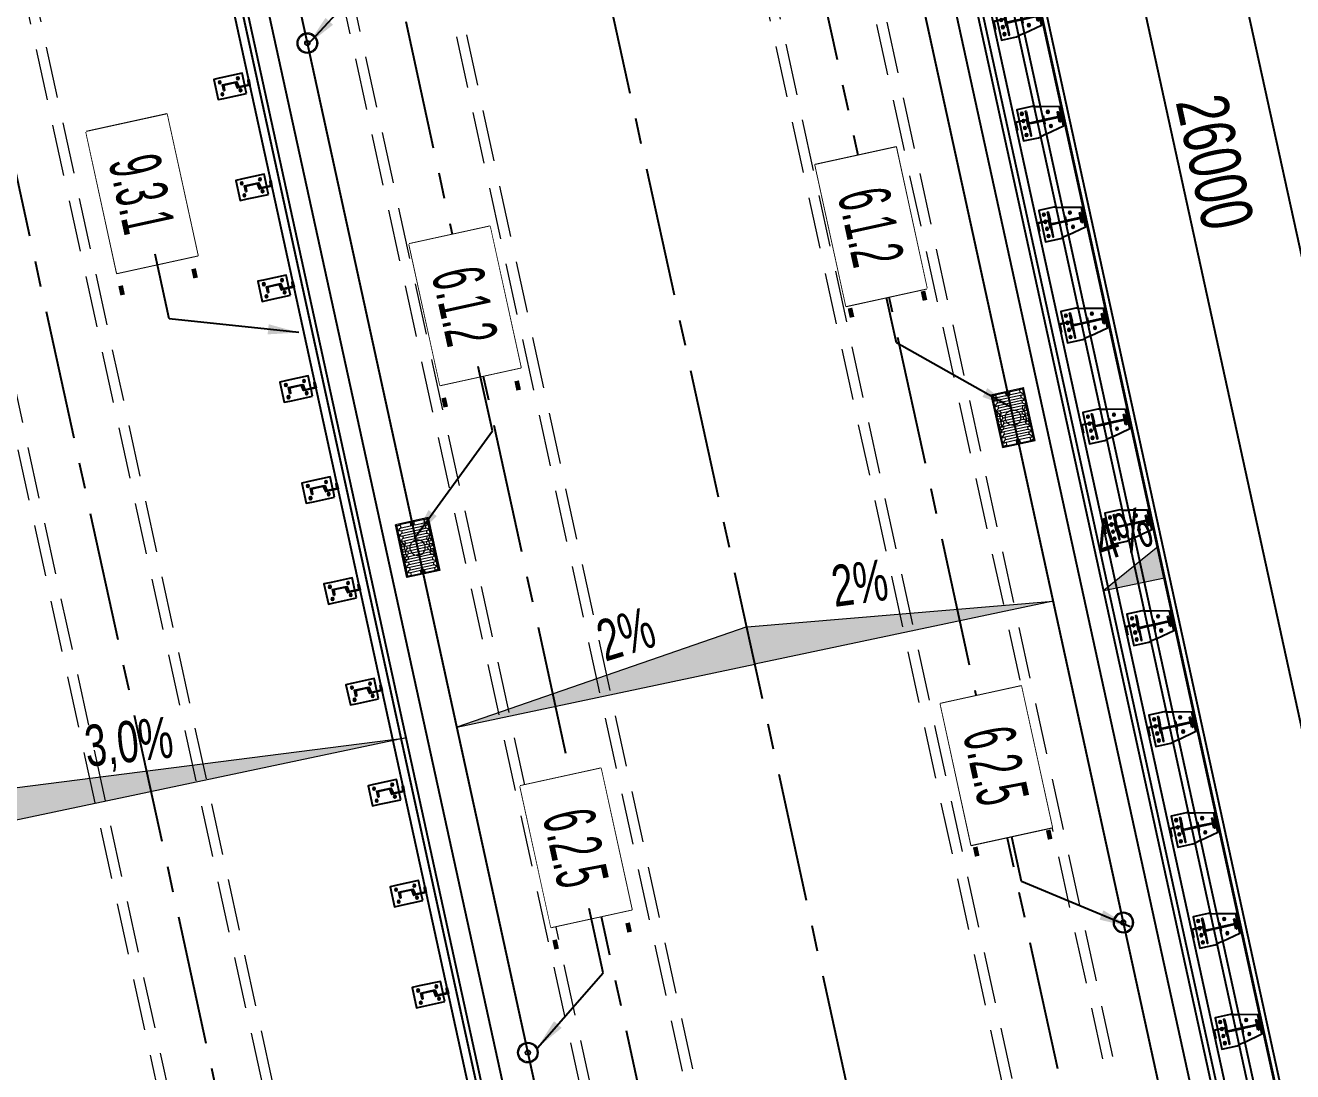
# Model space of a CAD drawing. Header units: metres. Extents: x 8416582 to 8417409, y 5771873 to 5772737.
# Drawn here: x 8416705.88 to 8416718.14, y 5772211.76 to 5772221.89 of the extents above; entities that cross this region are included whole.
import ezdxf
from ezdxf import colors
from ezdxf.entities.mleader import LeaderData, LeaderLine
from ezdxf.enums import TextEntityAlignment as Align
from ezdxf.math import Vec2, Vec3

# ---------------------------------------------------------------- set-up
doc = ezdxf.new("R2010")
doc.units = ezdxf.units.M
doc.set_wipeout_variables(frame=1)
doc.header["$PDSIZE"] = 0.05
for name, pattern in [('CENTER', [2, 1.25, -0.25, 0.25, -0.25]), ('DASHED', [0.75, 0.5, -0.25]), ('HIDDEN', [0.375, 0.25, -0.125])]:
    doc.linetypes.add(name, pattern=pattern)
for name, color, linetype in [('00RysOpi-T', 2, 'Continuous'), ('AII_M_bariery', 8, 'Continuous'), ('AII_M_krawężnik', 9, 'Continuous'), ('AII_M_opisy do legendy', 2, 'Continuous'), ('AII_M_osie główne', 8, 'CENTER')]:
    doc.layers.add(name, color=color, linetype=linetype)
for name, color, linetype, lineweight in [('AII_M_konstrukcja 0.09', 6, 'Continuous', 9), ('AII_M_konstrukcja 0.35', 2, 'Continuous', 35), ('AII_M_odwodnienie', 8, 'Continuous', 9), ('AII_M_opisy odniesienia', 1, 'Continuous', 25), ('AII_M_opisy spadki', 9, 'Continuous', 18), ('AII_M_opisy wymiary', 1, 'Continuous', 25), ('AII_M_robocza', 42, 'Continuous', 30), ('AII_M_wymiary', 1, 'Continuous', 25), ('AII_M_wyposazenie', 1, 'Continuous', 25)]:
    doc.layers.add(name, color=color, linetype=linetype, lineweight=lineweight)
doc.styles.add('CDMSTYLE', font='CDMSIMPL.shx', dxfattribs={"width": 0.7, "bigfont": 'CDMBIGPL.shx'})
doc.dimstyles.new('CDM-ME200MM', dxfattribs={"dimscale": 0.2, "dimtxt": 2.5, "dimasz": 1.5, "dimexe": 1.5, "dimexo": 5, "dimgap": 0.5, "dimtad": 1, "dimdec": 0, "dimlfac": 1000, "dimrnd": 1, "dimzin": 9, "dimtxsty": 'CDMSTYLE', "dimblk": 'OBLIQUE', "dimcen": 2.5, "dimdle": 1.5, "dimclrd": 9, "dimclre": 9, "dimclrt": 1, "dimadec": 1, "dimazin": 2, "dimtfac": 1, "dimtdec": 0, "dimtix": 1, "dimtmove": 2, "dimatfit": 3, "dimfxl": 1, "dimtvp": 1, "dimtolj": 1, "dimtzin": 0, "dimlwd": 25, "dimlwe": 25, "dimarcsym": 0})
doc.dimstyles.new('CDM-ME200MM$7', dxfattribs={"dimscale": 0.2, "dimtxt": 2.5, "dimasz": 1.5, "dimexe": 1.5, "dimexo": 5, "dimgap": 0.5, "dimtad": 1, "dimdec": 0, "dimlfac": 1000, "dimrnd": 1, "dimzin": 9, "dimtxsty": 'CDMSTYLE', "dimblk": 'OBLIQUE', "dimcen": 2.5, "dimdle": 1.5, "dimclrd": 9, "dimclre": 9, "dimclrt": 1, "dimadec": 1, "dimazin": 2, "dimtfac": 1, "dimtdec": 0, "dimtix": 1, "dimtmove": 2, "dimatfit": 3, "dimfxl": 1, "dimtvp": 1, "dimtolj": 1, "dimtzin": 0, "dimlwd": 25, "dimlwe": 25, "dimarcsym": 0})

# ---------------------------------------------------------------- blocks, each defined once
blk = doc.blocks.new('_OBLIQUE')
at = {"color": 0, "linetype": 'ByBlock'}
blk.add_line((-0.5, -0.5), (0.5, 0.5), dxfattribs=at)
blk = doc.blocks.new('*D66')
at = {"layer": 'AII_M_opisy wymiary', "color": 9, "lineweight": 25, "transparency": 16777216}
for p, q in [((8416714.21, 5772233.483), (8416719.885, 5772207.495)), ((8416714.288, 5772233.193), (8416714.567, 5772233.254)), ((8416719.848, 5772207.794), (8416720.114, 5772207.853))]:
    blk.add_line(p, q, dxfattribs=at)
at = {"layer": 'Defpoints', "color": 0, "lineweight": 25, "transparency": 16777216}
for p in [(8416713.311, 5772232.98), (8416719.821, 5772207.789), (8416718.871, 5772207.581)]:
    blk.add_point(p, dxfattribs=at)
at = {"layer": 'AII_M_opisy wymiary', "color": 9, "lineweight": 25, "transparency": 16777216, "xscale": 0.3, "yscale": 0.3, "zscale": 0.3}
for p, rotation in [((8416714.274, 5772233.19), 102.3200789319986), ((8416719.821, 5772207.789), 282.3200789319986)]:
    blk.add_blockref('_OBLIQUE', p, dxfattribs=dict(at, rotation=rotation))
at = {"layer": 'AII_M_opisy wymiary', "color": 1, "lineweight": 25, "transparency": 16777216, "insert": (8416717.389, 5772220.564), "char_height": 0.5, "attachment_point": 5, "rotation": 282.3201, "style": 'CDMSTYLE'}
blk.add_mtext('\\A1;26000', dxfattribs=at)
blk = doc.blocks.new('*D68')
at = {"layer": 'AII_M_opisy wymiary', "color": 9, "lineweight": 25, "transparency": 16777216}
for p, q in [((8416709.424, 5772259.972), (8416721.031, 5772206.824)), ((8416708.548, 5772259.473), (8416709.781, 5772259.743)), ((8416720.028, 5772206.912), (8416721.26, 5772207.182))]:
    blk.add_line(p, q, dxfattribs=at)
at = {"layer": 'Defpoints', "color": 0, "lineweight": 25, "transparency": 16777216}
for p in [(8416707.572, 5772259.26), (8416720.967, 5772207.118), (8416719.051, 5772206.699)]:
    blk.add_point(p, dxfattribs=at)
at = {"layer": 'AII_M_opisy wymiary', "color": 9, "lineweight": 25, "transparency": 16777216, "xscale": 0.3, "yscale": 0.3, "zscale": 0.3}
for p, rotation in [((8416709.488, 5772259.679), 102.3200789319986), ((8416720.967, 5772207.118), 282.3200789319986)]:
    blk.add_blockref('_OBLIQUE', p, dxfattribs=dict(at, rotation=rotation))
at = {"layer": 'AII_M_opisy wymiary', "color": 1, "lineweight": 25, "transparency": 16777216, "insert": (8416715.569, 5772233.473), "char_height": 0.5, "attachment_point": 5, "rotation": 282.3201, "style": 'CDMSTYLE'}
blk.add_mtext('\\A1;LC=53800', dxfattribs=at)
blk = doc.blocks.new('Sączek')
at = {"layer": 'AII_M_odwodnienie', "color": 0}
for radius in [0.1, 0.1, 0.0894, 0.025, 0.02]:
    blk.add_circle((0, 0), radius, dxfattribs=at)
blk = doc.blocks.new('BarPor_h1_1G')
at = {"layer": 'AII_M_bariery', "linetype": 'Continuous', "ltscale": 0.01}
for p, q in [((50, 430), (-50, 430)), ((-50, 430), (-50, 420)), ((-50, 420), (-5, 420)), ((-5, 420), (-5, 280)), ((5, 280), (5, 420)), ((50, 422), (50, 430))]:
    blk.add_line(p, q, dxfattribs=at)
at = {"layer": 'AII_M_bariery', "linetype": 'Continuous'}
for p, q in [((-85, 330), (-55, 330)), ((-70, 315), (-70, 345)), ((-41, 272), (-41, 280)), ((-41, 280), (41, 280)), ((-12, 272), (-41, 272)), ((-3, 189), (-3, 263)), ((2, 263), (2, 189)), ((41, 272), (11, 272)), ((41, 280), (41, 272)), ((55, 330), (85, 330)), ((70, 315), (70, 345)), ((-41, 120), (-41, 127)), ((-41, 127), (-12, 127)), ((-3, 136), (-3, 189)), ((2, 189), (2, 136)), ((11, 127), (41, 127)), ((41, 127), (41, 120)), ((-120, 80), (-90, 80)), ((-105, 65), (-105, 95)), ((-50, 80), (-20, 80)), ((41, 120), (-41, 120)), ((-35, 65), (-35, 95)), ((20, 80), (50, 80)), ((35, 65), (35, 95)), ((90, 80), (120, 80)), ((105, 65), (105, 95))]:
    blk.add_line(p, q, dxfattribs=at)
at = {"layer": 'AII_M_bariery', "linetype": 'HIDDEN'}
blk.add_line((2, 280), (2, 280), dxfattribs=at)
at = {"layer": 'AII_M_bariery', "linetype": 'Continuous'}
for points in [[(-136, 272), (-95, 450), (95, 450), (136, 272)], [(150, 212), (155, 190), (155, 40), (-155, 40), (-155, 190), (-150, 212)], [(-41, 120), (-123, 120), (-123, 127), (-41, 127)], [(41, 120), (123, 120), (123, 127), (41, 127)], [(-41, 6), (-41, 0), (41, 0), (41, 120), (-41, 120), (-41, 114), (35, 114), (35, 6), (-41, 6)]]:
    blk.add_lwpolyline(points, dxfattribs=at)
at = {"layer": 'AII_M_bariery', "linetype": 'Continuous', "ltscale": 0.01}
blk.add_lwpolyline([(5, 290), (5, 420), (50, 420), (50, 430), (-50, 430), (-50, 422)], dxfattribs=at)
at = {"layer": 'AII_M_bariery', "linetype": 'HIDDEN', "ltscale": 0.01}
for points in [[(-136, 272), (-150, 212)], [(150, 212), (136, 272)]]:
    blk.add_lwpolyline(points, dxfattribs=at)
at = {"layer": 'AII_M_bariery', "linetype": 'Continuous'}
for centre in [(-70, 330), (70, 330), (-105, 80), (-35, 80), (35, 80), (105, 80)]:
    blk.add_circle(centre, 12.2, dxfattribs=at)
for centre, start, end in [((-12, 263), 0, 90), ((11, 263), 90, 180), ((-12, 136), 270, 360), ((11, 136), 180, 270)]:
    blk.add_arc(centre, 9, start, end, dxfattribs=at)
blk = doc.blocks.new('*U84')
at = {"layer": 'AII_M_wymiary', "xscale": 0.001, "yscale": 0.001, "zscale": 0.001, "rotation": 162.3831513499083}
blk.add_blockref('BarPor_h1_1G', (0.068, 0.214), dxfattribs=at)
blk = doc.blocks.new('*U85')
at = {"layer": 'AII_M_robocza', "color": 0, "linetype": 'ByBlock', "lineweight": -2, "transparency": 16777216}
for p in [(40.038, -12.688), (40.991, -12.99), (41.944, -13.292), (42.898, -13.594), (43.851, -13.896), (44.804, -14.198), (45.757, -14.501), (46.711, -14.803), (47.664, -15.105), (48.617, -15.407), (49.57, -15.709)]:
    blk.add_blockref('*U84', p, dxfattribs=at)
blk = doc.blocks.new('BarSP06G')
at = {"layer": 'AII_M_bariery', "linetype": 'HIDDEN', "ltscale": 0.01}
for p, q in [((-102, 260), (-102, 275)), ((98, 275), (98, 260)), ((20, 50), (28, 50))]:
    blk.add_line(p, q, dxfattribs=at)
at = {"layer": 'AII_M_bariery', "linetype": 'Continuous'}
for p, q in [((-77, 280), (-48, 280)), ((-62, 265), (-62, 295)), ((43, 280), (72, 280)), ((58, 265), (58, 295)), ((-77, 100), (-48, 100)), ((-62, 85), (-62, 115)), ((43, 100), (72, 100)), ((58, 85), (58, 115))]:
    blk.add_line(p, q, dxfattribs=at)
for points in [[(-102, 275), (-102, 330), (98, 330), (98, 275)], [(20, 50), (-102, 50), (-102, 260)], [(98, 260), (98, 50)], [(98, 50), (28, 50)]]:
    blk.add_lwpolyline(points, dxfattribs=at)
for points in [[(-32, 120), (28, 120), (28, 123, 0.391021), (23, 128), (-16, 131, -0.391021), (-26, 141), (-26, 239, -0.391021), (-16, 249), (23, 252, 0.391021), (28, 257), (28, 260), (-32, 260), (-32, 120)], [(28, 120), (-28, 120), (-28, 117, 0.391021), (-23, 113), (12, 110, -0.391021), (20, 101), (20, 19, -0.391021), (12, 10), (-23, 7, 0.391021), (-28, 3), (-28, 0), (28, 0), (28, 120)]]:
    blk.add_lwpolyline(points, format="xyb", dxfattribs=at)
for centre in [(-62, 280), (58, 280), (-62, 100), (58, 100)]:
    blk.add_circle(centre, 12.2, dxfattribs=at)
blk = doc.blocks.new('*U86')
at = {"layer": 'AII_M_bariery', "xscale": 0.0009999999999999998, "yscale": 0.0009999999999999998, "zscale": 0.0009999999999999998, "rotation": 342.3609008453095}
blk.add_blockref('BarSP06G', (-0.048, -0.158), dxfattribs=at)
blk = doc.blocks.new('*U87')
at = {"layer": 'AII_M_robocza', "color": 0, "linetype": 'ByBlock', "lineweight": -2, "transparency": 16777216}
for p in [(39.084, -12.386), (40.038, -12.688), (40.991, -12.99), (41.944, -13.292), (42.898, -13.594), (43.851, -13.896), (44.804, -14.198), (45.757, -14.501), (46.711, -14.803), (47.664, -15.105)]:
    blk.add_blockref('*U86', p, dxfattribs=at)
blk = doc.blocks.new('OpiNum01')
at = {"layer": 'AII_M_opisy do legendy', "color": 0, "linetype": 'Continuous'}
blk.add_lwpolyline([(-3.5, -2), (3.5, -2), (3.5, 2), (-3.5, 2)], close=True, dxfattribs=at)
at = {"color": 9, "linetype": 'Continuous', "lineweight": 25, "style": 'CDMSTYLE', "width": 0.7, "flags": 1}
for tag, p in [('NAZWAPOL', (-4.105, -6.803)), ('NAZWAANG', (-4.105, -10.477)), ('SPECYF', (-4.105, -14.151)), ('ID', (-4.105, -17.825)), ('BAZA', (-4.105, -21.499)), ('RYSUNEK', (-4.105, -25.173))]:
    blk.add_attdef(tag, p, '', height=2, dxfattribs=at)
at = {"layer": 'AII_M_opisy do legendy', "linetype": 'Continuous', "lineweight": -2, "style": 'CDMSTYLE', "width": 0.5}
blk.add_attdef('NR', text='', height=2.5, dxfattribs=at).set_placement((0, 0), align=Align.MIDDLE)
at = {"color": 0, "linetype": 'Continuous'}
blk.add_wipeout([(-3.5, -2), (3.5, -2), (3.5, 2), (-3.5, 2)], dxfattribs=at).dxf.layer = 'AII_M_opisy do legendy'
blk = doc.blocks.new('OpiTxt01')
at = {"color": 0, "linetype": 'Continuous', "lineweight": 20, "style": 'CDMSTYLE', "width": 0.7}
blk.add_attdef('TEKST_GORNY', (1, 0.895), '', height=2, dxfattribs=at)
at = {"color": 0, "linetype": 'Continuous', "lineweight": -2, "style": 'CDMSTYLE', "width": 0.7}
blk.add_attdef('TEKST_DOLNY', (1.049, -2.731), '', height=2, dxfattribs=at)
blk = doc.blocks.new('A$Ca1f554a8')
at = {"layer": 'AII_M_opisy spadki'}
h = blk.add_hatch(color=254, dxfattribs=at)
h.dxf.hatch_style = 1
h.paths.add_polyline_path([(-0.003, 3.45), (-0.003, 8), (-0.373, 7.999)])
h = blk.add_hatch(color=254, dxfattribs=at)
h.dxf.hatch_style = 1
edge = h.paths.add_edge_path()
edge.add_line((-0.003, 2.95), (-0.003, 0))
edge.add_line((-0.003, 0), (-0.373, 0.001))
edge.add_line((-0.373, 0.001), (-0.003, 2.95))
h = blk.add_hatch(color=254, dxfattribs=at)
h.dxf.hatch_style = 1
edge = h.paths.add_edge_path()
edge.add_line((-0.003, -2.95), (-0.003, 0))
edge.add_line((-0.003, 0), (-0.373, -0.001))
edge.add_line((-0.373, -0.001), (-0.003, -2.95))
h = blk.add_hatch(color=254, dxfattribs=at)
h.dxf.hatch_style = 1
edge = h.paths.add_edge_path()
edge.add_line((-0.003, -3.45), (-0.003, -4.05))
edge.add_line((-0.003, -4.05), (-0.309, -4.049))
edge.add_line((-0.309, -4.049), (-0.003, -3.45))
at = {"layer": 'AII_M_opisy spadki', "color": 8}
for points in [[(-0.003, 3.45), (-0.003, 8), (-0.373, 7.999)], [(-0.003, 2.95), (-0.003, 0), (-0.373, 0.001)], [(-0.003, -2.95), (-0.003, 0), (-0.373, -0.001)], [(-0.003, -3.45), (-0.003, -4.05), (-0.309, -4.049)]]:
    blk.add_lwpolyline(points, close=True, dxfattribs=at)
blk = doc.blocks.new('*D214')
at = {"layer": 'AII_M_opisy wymiary', "color": 9, "lineweight": 25, "transparency": 16777216}
for p, q in [((8416722.869, 5772202.876), (8416709.448, 5772264.327)), ((8416707.446, 5772263.583), (8416709.805, 5772264.098)), ((8416720.935, 5772202.76), (8416723.098, 5772203.233))]:
    blk.add_line(p, q, dxfattribs=at)
at = {"layer": 'Defpoints', "color": 0, "lineweight": 25, "transparency": 16777216}
for p in [(8416709.512, 5772264.034), (8416706.469, 5772263.37, 0), (8416719.958, 5772202.547)]:
    blk.add_point(p, dxfattribs=at)
at = {"layer": 'AII_M_opisy wymiary', "color": 9, "lineweight": 25, "transparency": 16777216, "xscale": 0.3, "yscale": 0.3, "zscale": 0.3}
for p, rotation in [((8416709.512, 5772264.034), 102.3200789319986), ((8416722.805, 5772203.169), 282.3200789319986)]:
    blk.add_blockref('_OBLIQUE', p, dxfattribs=dict(at, rotation=rotation))
at = {"layer": 'AII_M_opisy wymiary', "color": 1, "transparency": 16777216, "insert": (8416716.5, 5772233.676), "char_height": 0.5, "attachment_point": 5, "rotation": 282.3201, "style": 'CDMSTYLE'}
blk.add_mtext('\\A1;62300', dxfattribs=at)
blk = doc.blocks.new('WPUST_RZUT')
at = {"layer": 'AII_M_odwodnienie', "color": 0, "lineweight": -2}
for p, q in [((0.262, 0.162), (-0.262, 0.162)), ((-0.262, 0.162), (-0.252, 0.152)), ((-0.262, -0.162), (-0.262, 0.162)), ((0.252, 0.152), (-0.252, 0.152)), ((-0.252, 0.152), (-0.252, 0.123)), ((-0.252, -0.123), (-0.252, 0.123)), ((-0.093, 0.15), (-0.249, 0.15)), ((-0.249, 0.15), (-0.249, 0.117)), ((-0.195, 0.13), (-0.195, -0.13)), ((-0.143, 0.13), (-0.143, -0.13)), ((-0.093, 0.15), (-0.094, 0.143)), ((-0.093, 0.142), (-0.094, 0.143)), ((-0.06, 0.123), (-0.093, 0.15)), ((-0.091, 0.127), (-0.091, -0.127)), ((-0.066, 0.144), (-0.066, 0.131)), ((-0.041, 0.144), (-0.066, 0.144)), ((-0.039, 0.144), (-0.041, 0.144)), ((-0.039, 0.144), (-0.039, 0.123)), ((-0.014, 0.144), (-0.014, 0.126)), ((0.011, 0.144), (-0.014, 0.144)), ((0.013, 0.144), (0.011, 0.144)), ((0.013, 0.144), (0.013, 0.123)), ((0.038, 0.144), (0.038, 0.126)), ((0.063, 0.144), (0.038, 0.144)), ((0.089, 0.15), (0.056, 0.123)), ((0.065, 0.144), (0.063, 0.144)), ((0.065, 0.144), (0.065, 0.13)), ((0.093, 0.123), (0.089, 0.15)), ((0.249, 0.15), (0.089, 0.15)), ((0.117, 0.13), (0.117, -0.13)), ((0.169, 0.13), (0.169, -0.13)), ((0.221, 0.13), (0.221, 0.019)), ((0.249, 0.15), (0.249, 0.117)), ((0.252, 0.152), (0.262, 0.162)), ((0.252, -0.152), (0.252, 0.152)), ((0.262, -0.162), (0.262, 0.162)), ((-0.25, 0.02), (-0.25, 0.02)), ((-0.25, -0.02), (-0.25, 0.02)), ((-0.25, 0.02), (-0.232, 0.017)), ((-0.249, 0.117), (-0.226, 0.117)), ((-0.232, 0), (-0.228, 0.007)), ((-0.228, -0.007), (-0.232, 0)), ((-0.22, 0.007), (-0.228, 0.007)), ((-0.221, 0.114), (-0.221, 0.023)), ((-0.216, 0), (-0.22, 0.007)), ((-0.216, 0), (-0.22, -0.007)), ((-0.195, 0.117), (-0.174, 0.117)), ((-0.169, 0.114), (-0.169, -0.114)), ((-0.143, 0.117), (-0.122, 0.117)), ((-0.118, 0.114), (-0.118, -0.114)), ((-0.091, 0.114), (-0.068, 0.104)), ((-0.066, 0.1), (-0.066, -0.1)), ((-0.057, 0.109), (-0.06, 0.123)), ((0.056, 0.123), (-0.06, 0.123)), ((-0.039, 0.108), (-0.039, -0.107)), ((-0.018, 0.098), (-0.039, 0.098)), ((-0.014, 0.094), (-0.014, -0.094)), ((0.013, 0.108), (0.013, -0.107)), ((0.034, 0.098), (0.013, 0.098)), ((0.038, 0.094), (0.038, -0.094)), ((0.056, 0.123), (0.054, 0.115)), ((0.065, 0.115), (0.065, -0.115)), ((0.065, 0.105), (0.085, 0.113)), ((0.09, 0.11), (0.09, -0.11)), ((0.117, 0.117), (0.138, 0.117)), ((0.142, 0.114), (0.142, -0.114)), ((0.169, 0.117), (0.19, 0.117)), ((0.194, 0.114), (0.194, -0.114)), ((0.216, 0), (0.22, 0.007)), ((0.22, -0.007), (0.216, 0)), ((0.228, 0.007), (0.22, 0.007)), ((0.221, 0.117), (0.249, 0.117)), ((0.224, 0.019), (0.221, 0.019)), ((0.232, 0), (0.228, 0.007)), ((0.232, 0), (0.228, -0.007)), ((0.25, 0.02), (0.232, 0.017)), ((0.25, 0.02), (0.25, 0.02)), ((0.25, -0.02), (0.25, 0.02)), ((-0.232, -0.017), (-0.25, -0.02)), ((-0.25, -0.02), (-0.25, -0.02)), ((-0.249, -0.118), (-0.226, -0.118)), ((-0.249, -0.149), (-0.249, -0.118)), ((-0.228, -0.007), (-0.22, -0.007)), ((-0.221, -0.023), (-0.221, -0.114)), ((-0.195, -0.118), (-0.174, -0.118)), ((-0.143, -0.118), (-0.122, -0.118)), ((-0.06, -0.122), (-0.093, -0.149)), ((-0.091, -0.114), (-0.068, -0.104)), ((-0.057, -0.109), (-0.06, -0.122)), ((0.056, -0.122), (-0.06, -0.122)), ((-0.018, -0.097), (-0.039, -0.097)), ((-0.039, -0.122), (-0.039, -0.143)), ((0.034, -0.097), (0.013, -0.097)), ((0.013, -0.122), (0.013, -0.143)), ((0.056, -0.122), (0.054, -0.115)), ((0.089, -0.149), (0.056, -0.122)), ((0.065, -0.105), (0.085, -0.113)), ((0.117, -0.118), (0.138, -0.118)), ((0.169, -0.118), (0.19, -0.118)), ((0.22, -0.007), (0.228, -0.007)), ((0.221, -0.019), (0.224, -0.019)), ((0.221, -0.019), (0.221, -0.13)), ((0.221, -0.118), (0.249, -0.118)), ((0.232, -0.017), (0.25, -0.02)), ((0.249, -0.149), (0.249, -0.118)), ((0.25, -0.02), (0.25, -0.02)), ((-0.252, -0.152), (-0.262, -0.162)), ((-0.262, -0.162), (0.262, -0.162)), ((-0.252, -0.152), (-0.252, -0.123)), ((-0.252, -0.152), (0.252, -0.152)), ((-0.093, -0.149), (-0.249, -0.149)), ((-0.094, -0.143), (-0.093, -0.142)), ((-0.093, -0.149), (-0.094, -0.143)), ((-0.066, -0.131), (-0.066, -0.143)), ((-0.041, -0.143), (-0.066, -0.143)), ((-0.039, -0.143), (-0.041, -0.143)), ((-0.014, -0.126), (-0.014, -0.143)), ((0.011, -0.143), (-0.014, -0.143)), ((0.013, -0.143), (0.011, -0.143)), ((0.038, -0.126), (0.038, -0.143)), ((0.063, -0.143), (0.038, -0.143)), ((0.065, -0.143), (0.063, -0.143)), ((0.065, -0.13), (0.065, -0.143)), ((0.093, -0.123), (0.089, -0.149)), ((0.249, -0.149), (0.089, -0.149)), ((0.262, -0.162), (0.252, -0.152))]:
    blk.add_line(p, q, dxfattribs=at)
at = {"layer": 'AII_M_odwodnienie', "color": 0, "lineweight": -2, "flags": 128}
for points in [[(-0.091, 0.127), (-0.091, 0.131), (-0.091, 0.136), (-0.091, 0.139), (-0.092, 0.14), (-0.092, 0.142), (-0.093, 0.142)], [(0.063, 0.124), (0.059, 0.12), (0.054, 0.115)], [(0.065, 0.115), (0.065, 0.119), (0.065, 0.121), (0.065, 0.122), (0.065, 0.123), (0.064, 0.123), (0.064, 0.124), (0.064, 0.124), (0.064, 0.124), (0.064, 0.124), (0.064, 0.124), (0.063, 0.124)], [(0.093, 0.123), (0.09, 0.116), (0.089, 0.113)], [(-0.25, 0.02), (-0.236, 0.018), (-0.23, 0.018)], [(-0.222, 0.116), (-0.222, 0.115), (-0.221, 0.114)], [(-0.17, 0.116), (-0.17, 0.115), (-0.169, 0.114)], [(-0.118, 0.116), (-0.118, 0.115), (-0.118, 0.114)], [(-0.068, 0.104), (-0.067, 0.103), (-0.066, 0.102)], [(-0.066, 0.102), (-0.066, 0.101), (-0.066, 0.1)], [(-0.014, 0.096), (-0.014, 0.095), (-0.014, 0.094)], [(0.038, 0.096), (0.038, 0.095), (0.038, 0.094)], [(0.142, 0.116), (0.142, 0.115), (0.142, 0.114)], [(0.194, 0.116), (0.194, 0.115), (0.194, 0.114)], [(0.25, 0.02), (0.236, 0.018), (0.23, 0.018)], [(-0.23, -0.018), (-0.236, -0.018), (-0.25, -0.02)], [(-0.221, -0.114), (-0.222, -0.115), (-0.222, -0.116)], [(-0.169, -0.114), (-0.17, -0.115), (-0.17, -0.116)], [(-0.118, -0.114), (-0.118, -0.115), (-0.118, -0.116)], [(-0.066, -0.102), (-0.067, -0.103), (-0.068, -0.104)], [(-0.066, -0.1), (-0.066, -0.101), (-0.066, -0.102)], [(-0.014, -0.094), (-0.014, -0.095), (-0.014, -0.096)], [(0.038, -0.094), (0.038, -0.095), (0.038, -0.096)], [(0.054, -0.115), (0.059, -0.12), (0.063, -0.124)], [(0.063, -0.124), (0.064, -0.124), (0.064, -0.124), (0.064, -0.124), (0.064, -0.124), (0.064, -0.124), (0.065, -0.123), (0.065, -0.121), (0.065, -0.119), (0.065, -0.115)], [(0.089, -0.113), (0.09, -0.116), (0.093, -0.123)], [(0.142, -0.114), (0.142, -0.115), (0.142, -0.116)], [(0.194, -0.114), (0.194, -0.115), (0.194, -0.116)], [(0.23, -0.018), (0.236, -0.018), (0.25, -0.02)], [(-0.093, -0.142), (-0.092, -0.142), (-0.092, -0.141), (-0.091, -0.139), (-0.091, -0.137), (-0.091, -0.132), (-0.091, -0.127)]]:
    blk.add_lwpolyline(points, dxfattribs=at)
at = {"layer": 'AII_M_odwodnienie', "color": 0, "lineweight": -2}
for centre, radius in [((-0.224, 0), 0.013), ((-0.224, 0), 0.012), ((0, 0), 0.075), ((0.224, 0), 0.012)]:
    blk.add_circle(centre, radius, dxfattribs=at)
for centre, radius, start, end in [((-0.067, 0.131), 0.00195, 251.6983, 2.8741), ((-0.017, 0.126), 0.00398, 286.3143, 0.6369), ((0.035, 0.126), 0.00398, 286.3144, 0.6368), ((-0.224, 0), 0.019, 90, 270), ((-0.224, 0), 0.00702, 150, 210), ((-0.224, 0), 0.00702, 90, 150), ((-0.225, 0.023), 0.00394, 274.1326, 0.8038), ((-0.224, 0), 0.00702, 30, 90), ((-0.224, 0), 0.00702, 330, 30), ((-0.05, 0.09), 0.0201, 110.6397, 144.0394), ((0.087, 0.11), 0.0041, 47.8922, 114.4444), ((0.086, 0.11), 0.00414, 360, 45.1676), ((0.224, 0), 0.013, 110.2565, 249.7435), ((0.224, 0), 0.00702, 150, 210), ((0.224, 0), 0.00702, 90, 150), ((0.224, 0), 0.013, 249.7478, 110.2522), ((0.224, 0), 0.019, 270, 90), ((0.224, 0), 0.00702, 30, 90), ((0.224, 0), 0.00702, 330, 30), ((-0.224, 0), 0.00702, 210, 270), ((-0.225, -0.023), 0.00396, 359.4753, 85.5883), ((-0.224, 0), 0.00702, 270, 330), ((-0.05, -0.091), 0.0194, 215.2928, 250.0282), ((-0.017, -0.126), 0.00378, 357.523, 78.2893), ((0.035, -0.126), 0.00378, 357.523, 78.2894), ((0.087, -0.11), 0.0041, 245.5739, 312.0895), ((0.086, -0.11), 0.00413, 314.8096, 0.0228), ((0.224, 0), 0.00702, 210, 270), ((0.224, 0), 0.00702, 270, 330), ((-0.067, -0.131), 0.002, 358.5452, 105.1753)]:
    blk.add_arc(centre, radius, start, end, dxfattribs=at)
for centre, major_axis, ratio, start_param, end_param in [((-0.197, -0.37), (0, 0.513), 0.15625, 0, 0.327274), ((-0.197, 0.13), (0, 0.0128), 0.15625, 4.712389, 6.283185), ((-0.145, -0.37), (0, 0.513), 0.15625, 0, 0.327274), ((-0.145, 0.13), (0, 0.0128), 0.15625, 4.712389, 6.283185), ((-0.093, -0.37), (0, 0.513), 0.15625, 0.0189, 0.327274), ((0.115, -0.37), (0, 0.513), 0.15625, 0, 0.282384), ((0.115, 0.13), (0, 0.0128), 0.15625, 4.712389, 6.283185), ((0.167, -0.37), (0, 0.513), 0.15625, 0, 0.327274), ((0.167, 0.13), (0, 0.0128), 0.15625, 4.712389, 6.283185), ((0.219, -0.37), (0, 0.513), 0.15625, 0, 0.327274), ((0.219, 0.13), (0, 0.0128), 0.15625, 4.712389, 6.283185), ((-0.225, 0.114), (0.00356, -0.00189), 0.986478, 1.130171, 2.065083), ((-0.173, 0.114), (0.00356, -0.00189), 0.986478, 1.130171, 2.065083), ((-0.121, 0.114), (0.00356, -0.00189), 0.986478, 1.130171, 2.065083), ((-0.041, -0.283), (0, 0.401), 0.2, 0, 0.204754), ((-0.041, 0.108), (0, 0.01), 0.2, 4.712389, 6.283185), ((-0.017, 0.094), (0.0035, -0.00201), 0.982703, 1.213284, 2.099289), ((0.011, -0.283), (0, 0.401), 0.2, 0, 0.328812), ((0.011, 0.108), (0, 0.01), 0.2, 4.712389, 6.283185), ((0.035, 0.094), (0.0035, -0.00201), 0.982703, 1.213284, 2.099289), ((0.063, -0.283), (0, 0.401), 0.2, 0.11706, 0.328812), ((0.139, 0.114), (0.00356, -0.00189), 0.986478, 1.130171, 2.065083), ((0.191, 0.114), (0.00356, -0.00189), 0.986478, 1.130171, 2.065083), ((-0.225, -0.114), (0.00356, 0.00189), 0.986478, 4.218103, 5.153014), ((-0.197, 0.37), (0, 0.513), 0.15625, 2.814318, 3.141593), ((-0.173, -0.114), (0.00356, 0.00189), 0.986478, 4.218103, 5.153014), ((-0.145, 0.37), (0, 0.513), 0.15625, 2.814318, 3.141593), ((-0.121, -0.114), (0.00356, 0.00189), 0.986478, 4.218103, 5.153014), ((-0.093, 0.37), (0, 0.513), 0.15625, 2.814318, 3.122692), ((-0.041, 0.283), (0, 0.401), 0.2, 2.936839, 3.141593), ((-0.041, -0.107), (0, 0.01), 0.2, 3.141593, 4.712389), ((-0.017, -0.094), (0.0035, 0.00201), 0.982703, 4.183896, 5.069901), ((0.011, 0.283), (0, 0.401), 0.2, 2.812781, 3.141593), ((0.011, -0.107), (0, 0.01), 0.2, 3.141593, 4.712389), ((0.035, -0.094), (0.0035, 0.00201), 0.982703, 4.183896, 5.069901), ((0.063, 0.283), (0, 0.401), 0.2, 2.812781, 3.024533), ((0.139, -0.114), (0.00356, 0.00189), 0.986478, 4.218103, 5.153014), ((0.167, 0.37), (0, 0.513), 0.15625, 2.814318, 3.141593), ((0.191, -0.114), (0.00356, 0.00189), 0.986478, 4.218103, 5.153014), ((0.219, 0.37), (0, 0.513), 0.15625, 2.814318, 3.141593), ((-0.197, -0.13), (0, 0.0128), 0.15625, 3.141593, 4.712389), ((-0.145, -0.13), (0, 0.0128), 0.15625, 3.141593, 4.712389), ((0.115, 0.37), (0, 0.513), 0.15625, 2.859208, 3.141593), ((0.115, -0.13), (0, 0.0128), 0.15625, 3.141593, 4.712389), ((0.167, -0.13), (0, 0.0128), 0.15625, 3.141593, 4.712389), ((0.219, -0.13), (0, 0.0128), 0.15625, 3.141593, 4.712389)]:
    blk.add_ellipse(centre, major_axis=major_axis, ratio=ratio, start_param=start_param, end_param=end_param, dxfattribs=at)

msp = doc.modelspace()

# ---------------------------------------------------------------- linework, layer by layer
at = {"layer": 'AII_M_bariery'}
msp.add_line((8416699.2886, 5772261.8013, 0), (8416712.5817, 5772200.936, 0), dxfattribs=at)
for points in [[(8416719.4205, 5772202.4296), (8416706.1274, 5772263.2949)], [(8416719.4986, 5772202.4467), (8416706.2055, 5772263.3119)], [(8416719.7058, 5772202.4919), (8416706.4126, 5772263.3572)], [(8416719.7644, 5772202.5047), (8416706.4712, 5772263.37)]]:
    msp.add_lwpolyline(points, dxfattribs=at)
at = {"layer": 'AII_M_bariery', "elevation": 0}
msp.add_lwpolyline([(8416712.5035, 5772200.9189), (8416699.2104, 5772261.7842)], dxfattribs=at)
at = {"layer": 'AII_M_konstrukcja 0.35'}
msp.add_line((8416707.5715, 5772259.2601), (8416719.051, 5772206.6991), dxfattribs=at)
at = {"layer": 'AII_M_krawężnik', "color": 1}
for p, q in [((8416719.3716, 5772202.4189), (8416706.0785, 5772263.2842)), ((8416719.1747, 5772202.3833), (8416705.8831, 5772263.2415)), ((8416712.6305, 5772200.9467), (8416699.3374, 5772261.8119)), ((8416712.8259, 5772200.9893), (8416699.5328, 5772261.8546))]:
    msp.add_line(p, q, dxfattribs=at)
msp.add_lwpolyline([(8416710.7174, 5772209.472), (8416699.2886, 5772261.8013)], dxfattribs=at)
at = {"layer": 'AII_M_odwodnienie', "linetype": 'CENTER', "const_width": 0.02}
msp.add_lwpolyline([(8416717.7843, 5772207.3436), (8416706.6889, 5772258.1461)], dxfattribs=at)
at = {"layer": 'AII_M_osie główne'}
for p, q in [((8416715.9995, 5772201.6898), (8416702.708, 5772262.5481)), ((8416705.7852, 5772257.9488), (8416716.8806, 5772207.1463)), ((8416701.8773, 5772257.0953), (8416712.9727, 5772206.2928)), ((8416697.9694, 5772256.2418), (8416709.0648, 5772205.4393))]:
    msp.add_line(p, q, dxfattribs=at)
at = {"layer": 'AII_M_wyposazenie'}
msp.add_line((8416706.7135, 5772263.4229), (8416720.0067, 5772202.5576), dxfattribs=at)

# ---------------------------------------------------------------- block references
at = {"layer": 'AII_M_odwodnienie', "color": 140}
for name, p, rotation in [('Sączek', (8416708.6062, 5772221.7163), 104.8309014437564), ('WPUST_RZUT', (8416715.4372, 5772218.0903), 282.3200789319986), ('Sączek', (8416710.7408, 5772211.9423, 0), 104.8309014437564)]:
    msp.add_blockref(name, p, dxfattribs=dict(at, rotation=rotation))
at = {"layer": 'AII_M_odwodnienie', "color": 140, "xscale": -1}
for name, p, rotation in [('WPUST_RZUT', (8416709.6731, 5772216.8314), 102.3200789198667), ('Sączek', (8416716.505, 5772213.2012, 0), 279.8092564081089)]:
    msp.add_blockref(name, p, dxfattribs=dict(at, rotation=rotation))
at = {"layer": 'AII_M_robocza', "color": 1, "lineweight": 25, "xscale": -1}
for name, p, rotation in [('*U85', (8416706.5107, 5772262.9692), 84.73660611740992), ('*U87', (8416699.1345, 5772261.3582, 0), 84.73660565320044)]:
    msp.add_blockref(name, p, dxfattribs=dict(at, rotation=rotation))

# ---------------------------------------------------------------- texts
at = {"layer": 'AII_M_opisy spadki', "color": 9, "style": 'CDMSTYLE', "width": 0.7}
for s, rotation, p in [('4%%%', 18.32905, (8416716.5632, 5772216.7791)), ('2%%%', 7.59801, (8416713.9789, 5772216.2924)), ('2%%%', 17.04215, (8416711.7481, 5772215.8052)), ('3,0%%%', 6.24556, (8416706.8998, 5772214.7554))]:
    msp.add_text(s, height=0.4, rotation=rotation, dxfattribs=at).set_placement(p, align=Align.CENTER)

# ---------------------------------------------------------------- dimensions: what is measured, and where the dimension line sits
at = {"layer": 'AII_M_opisy wymiary', "color": 1, "lineweight": 25}
dim = msp.add_linear_dim(base=(8416720.9671, 5772207.1176), p1=(8416707.5715, 5772259.2601), p2=(8416719.051, 5772206.6991), angle=282.32008, text='LC=<>', dimstyle='CDM-ME200MM', dxfattribs=at)
dim.commit()
dim.dimension.update_dxf_attribs({"geometry": '*D68', "text_midpoint": (8416715.5693, 5772233.4728)})
dim = msp.add_linear_dim(base=(8416719.8212, 5772207.7885), p1=(8416713.3113, 5772232.9796), p2=(8416718.8707, 5772207.5809), angle=282.32008, dimstyle='CDM-ME200MM', dxfattribs=at)
dim.commit()
dim.dimension.update_dxf_attribs({"geometry": '*D66', "text_midpoint": (8416717.3893, 5772220.5638)})

# ---------------------------------------------------------------- leaders
at = {"layer": '00RysOpi-T', "color": 9, "linetype": 'Continuous', "lineweight": 0}
for points in [[(8416708.6147, 5772221.7064), (8416709.3861, 5772222.5428), (8416709.2495, 5772223.1681)], [(8416715.4265, 5772218.1863, 0), (8416714.3083, 5772218.8152, 0), (8416714.1909, 5772219.3525, 0)], [(8416716.57, 5772213.1587, 0), (8416715.5202, 5772213.5974, 0), (8416715.4028, 5772214.1347, 0)]]:
    msp.add_leader(points, dimstyle='CDM-ME200MM$7', dxfattribs=at)
at = {"layer": 'AII_M_opisy odniesienia'}
ml = msp.add_multileader_mtext('Standard', dxfattribs=at)
ml.set_content('bariera wg opr.\\Pdrogowego', color=1, style='CDMSTYLE')
ml.set_leader_properties(color=7, lineweight=18)
ml.build(insert=Vec2(0, 0))
ml.multileader.update_dxf_attribs({"text_left_attachment_type": 6, "text_right_attachment_type": 6, "dogleg_length": 2, "arrow_head_size": 0.3, "scale": 0.1})
ctx = ml.context
ctx.base_point, ctx.scale, ctx.char_height, ctx.arrow_head_size, ctx.landing_gap_size, ctx.plane_origin, ctx.plane_x_axis, ctx.plane_y_axis = Vec3(8416719.1226, 5772226.054), 0.1, 0.5, 0.3, 0, Vec3(8416724.4032, 5772219.248), Vec3(0.2133728, -0.9769709), Vec3(0.9769709, 0.2133728)
ctx.left_attachment, ctx.right_attachment, ctx.text_align_type = 6, 6, 2
notes = []
notes.append((ctx, [(0, (1, 1, 0), (8416720.065, 5772221.7391), (-0.2133728, 0.9769709), 0.4, [(0, [(8416721.2562, 5772221.0371)], 0, [])])]))
ctx.mtext.insert, ctx.mtext.text_direction, ctx.mtext.alignment, ctx.mtext.flow_direction = Vec3(8416720.6309, 5772222.2721), Vec3(0.2133728, -0.9769709), 3, 5
for ctx, leaders in notes:
    for number, flags, end, landing, length, lines in leaders:
        leader = LeaderData()
        leader.index, (leader.has_last_leader_line, leader.has_dogleg_vector, leader.attachment_direction) = number, flags
        leader.last_leader_point, leader.dogleg_vector, leader.dogleg_length = Vec3(end), Vec3(landing), length
        for number, points, colour, breaks in lines:
            line = LeaderLine()
            line.index, line.vertices, line.color, line.breaks = number, Vec3.list(points), colors.encode_raw_color(colour), breaks
            leader.lines.append(line)
        ctx.leaders.append(leader)

# ---------------------------------------------------------------- next in the draw order: block references
at = {"layer": '00RysOpi-T', "color": 1, "linetype": 'Continuous', "lineweight": 0, "xscale": 0.2, "yscale": 0.2, "zscale": 0.2, "rotation": 282.3200789319986}
msp.add_blockref('OpiNum01', (8416707.005, 5772220.2579), dxfattribs=at).add_auto_attribs({'NR': '9.3.1'})

# ---------------------------------------------------------------- next in the draw order: linework, layer by layer
at = {"layer": 'AII_M_konstrukcja 0.09', "linetype": 'DASHED'}
for points in [[(8416717.4269, 5772206.7538), (8416706.1181, 5772258.5333)], [(8416717.5246, 5772206.7751), (8416706.2158, 5772258.5546)], [(8416716.4499, 5772206.5404), (8416705.1412, 5772258.3199)], [(8416716.5476, 5772206.5618), (8416705.2389, 5772258.3412)], [(8416713.519, 5772205.9003), (8416702.2103, 5772257.6798)], [(8416713.6167, 5772205.9216), (8416702.308, 5772257.7011)], [(8416712.5421, 5772205.6869), (8416701.2333, 5772257.4664)], [(8416712.6397, 5772205.7083), (8416701.331, 5772257.4877)], [(8416709.6111, 5772205.0468), (8416698.3024, 5772256.8263)], [(8416709.7088, 5772205.0682), (8416698.4001, 5772256.8476)], [(8416708.6342, 5772204.8334), (8416697.3254, 5772256.6129)], [(8416708.7319, 5772204.8548), (8416697.4231, 5772256.6342)]]:
    msp.add_lwpolyline(points, dxfattribs=at)
at = {"layer": 'AII_M_odwodnienie', "linetype": 'CENTER', "const_width": 0.02}
msp.add_lwpolyline([(8416712.0202, 5772206.0847), (8416700.9248, 5772256.8872)], dxfattribs=at)

# ---------------------------------------------------------------- next in the draw order: block references
at = {"layer": 'Defpoints', "color": 250, "linetype": 'Continuous', "lineweight": 0, "xscale": 0.2, "yscale": 0.2, "zscale": 0.2, "rotation": 282.3200789319986}
msp.add_blockref('OpiTxt01', (8416707.133, 5772219.6718), dxfattribs=at).add_auto_attribs({'TEKST_GORNY': '-', 'TEKST_DOLNY': '-'})

# ---------------------------------------------------------------- next in the draw order: leaders
at = {"layer": '00RysOpi-T', "color": 9, "linetype": 'Continuous', "lineweight": 0}
msp.add_leader([(8416708.525, 5772218.9136), (8416707.2695, 5772219.0465), (8416707.133, 5772219.6718)], dimstyle='CDM-ME200MM$7', dxfattribs=at)

# ---------------------------------------------------------------- next in the draw order: block references
at = {"layer": '00RysOpi-T', "color": 1, "linetype": 'Continuous', "lineweight": 0, "xscale": 0.2, "yscale": 0.2, "zscale": 0.2, "rotation": 282.3200784381776}
msp.add_blockref('OpiNum01', (8416711.2062, 5772213.9245, 0), dxfattribs=at).add_auto_attribs({'NR': '6.2.5'})

# ---------------------------------------------------------------- next in the draw order: block references
at = {"layer": 'AII_M_opisy do legendy', "xscale": -1, "rotation": 101.9201573269806}
msp.add_blockref('A$Ca1f554a8', (8416712.9398, 5772215.6995), dxfattribs=at)
at = {"layer": 'Defpoints', "color": 250, "linetype": 'Continuous', "lineweight": 0, "xscale": 0.2, "yscale": 0.2, "zscale": 0.2, "rotation": 282.3200784381776}
msp.add_blockref('OpiTxt01', (8416711.3342, 5772213.3383, 0), dxfattribs=at).add_auto_attribs({'TEKST_GORNY': '-', 'TEKST_DOLNY': '-'})

# ---------------------------------------------------------------- next in the draw order: dimensions: what is measured, and where the dimension line sits
at = {"layer": 'AII_M_opisy wymiary'}
dim = msp.add_linear_dim(base=(8416709.512, 5772264.0341), p1=(8416719.9578, 5772202.5469), p2=(8416706.4693, 5772263.3696, 0), angle=282.32008, dimstyle='CDM-ME200MM', dxfattribs=at)
dim.commit()
dim.dimension.update_dxf_attribs({"geometry": '*D214', "text_midpoint": (8416716.5005, 5772233.6761)})

# ---------------------------------------------------------------- next in the draw order: leaders
at = {"layer": '00RysOpi-T', "color": 9, "linetype": 'Continuous', "lineweight": 0}
msp.add_leader([(8416710.833, 5772211.9886, 0), (8416711.4708, 5772212.713, 0), (8416711.3342, 5772213.3383, 0)], dimstyle='CDM-ME200MM$7', dxfattribs=at)

# ---------------------------------------------------------------- next in the draw order: block references
at = {"layer": '00RysOpi-T', "color": 1, "linetype": 'Continuous', "lineweight": 0}
ref = msp.add_blockref('OpiNum01', (8416714.0629, 5772219.9387, 0), dxfattribs=dict(at, xscale=0.2, yscale=0.2, zscale=0.2, rotation=102.320083212351))
ref.add_attrib('NR', '6.1.2', dxfattribs={"layer": 'AII_M_opisy do legendy', "linetype": 'Continuous', "lineweight": -2, "height": 0.5, "rotation": 282.32008, "style": 'CDMSTYLE', "width": 0.5}).set_placement((8416714.0629, 5772219.9387, 0), align=Align.MIDDLE)
at = {"layer": '00RysOpi-T', "color": 1, "linetype": 'Continuous', "lineweight": 0, "xscale": 0.2, "yscale": 0.2, "zscale": 0.2, "rotation": 282.3200791722067}
msp.add_blockref('OpiNum01', (8416710.1324, 5772219.1724, 0), dxfattribs=at).add_auto_attribs({'NR': '6.1.2'})
at = {"layer": '00RysOpi-T', "color": 1, "linetype": 'Continuous', "lineweight": 0}
ref = msp.add_blockref('OpiNum01', (8416715.2748, 5772214.7209, 0), dxfattribs=dict(at, xscale=0.2, yscale=0.2, zscale=0.2, rotation=102.3200796667206))
ref.add_attrib('NR', '6.2.5', dxfattribs={"layer": 'AII_M_opisy do legendy', "linetype": 'Continuous', "lineweight": -2, "height": 0.5, "rotation": 282.32008, "style": 'CDMSTYLE', "width": 0.5}).set_placement((8416715.2748, 5772214.7209, 0), align=Align.MIDDLE)

# ---------------------------------------------------------------- next in the draw order: block references
at = {"layer": 'Defpoints', "color": 250, "linetype": 'Continuous', "lineweight": 0}
ref = msp.add_blockref('OpiTxt01', (8416714.3083, 5772218.8152, 0), dxfattribs=dict(at, xscale=0.2, yscale=0.2, zscale=0.2, rotation=102.320083212351))
ref.add_attrib('TEKST_GORNY', '-', (8416713.7046, 5772219.1338, 0), dxfattribs={"layer": '0', "color": 0, "linetype": 'Continuous', "lineweight": 20, "height": 0.4, "rotation": 282.32008, "style": 'CDMSTYLE', "width": 0.7})
ref.add_attrib('TEKST_DOLNY', '-', (8416714.411, 5772219.2981, 0), dxfattribs={"layer": '0', "color": 0, "linetype": 'Continuous', "lineweight": -2, "height": 0.4, "rotation": 282.32008, "style": 'CDMSTYLE', "width": 0.7})
at = {"layer": 'Defpoints', "color": 250, "linetype": 'Continuous', "lineweight": 0, "xscale": 0.2, "yscale": 0.2, "zscale": 0.2, "rotation": 282.3200791722067}
msp.add_blockref('OpiTxt01', (8416710.2604, 5772218.5862, 0), dxfattribs=at).add_auto_attribs({'TEKST_GORNY': '-', 'TEKST_DOLNY': '-'})
at = {"layer": 'Defpoints', "color": 250, "linetype": 'Continuous', "lineweight": 0}
ref = msp.add_blockref('OpiTxt01', (8416715.5202, 5772213.5974, 0), dxfattribs=dict(at, xscale=0.2, yscale=0.2, zscale=0.2, rotation=102.3200796667206))
ref.add_attrib('TEKST_GORNY', '-', (8416714.9165, 5772213.9159, 0), dxfattribs={"layer": '0', "color": 0, "linetype": 'Continuous', "lineweight": 20, "height": 0.4, "rotation": 282.32008, "style": 'CDMSTYLE', "width": 0.7})
ref.add_attrib('TEKST_DOLNY', '-', (8416715.6229, 5772214.0803, 0), dxfattribs={"layer": '0', "color": 0, "linetype": 'Continuous', "lineweight": -2, "height": 0.4, "rotation": 282.32008, "style": 'CDMSTYLE', "width": 0.7})

# ---------------------------------------------------------------- next in the draw order: leaders
at = {"layer": '00RysOpi-T', "color": 9, "linetype": 'Continuous', "lineweight": 0}
msp.add_leader([(8416709.6428, 5772216.9231, 0), (8416710.397, 5772217.961, 0), (8416710.2604, 5772218.5862, 0)], dimstyle='CDM-ME200MM$7', dxfattribs=at)

doc.saveas('drawing.dxf')
